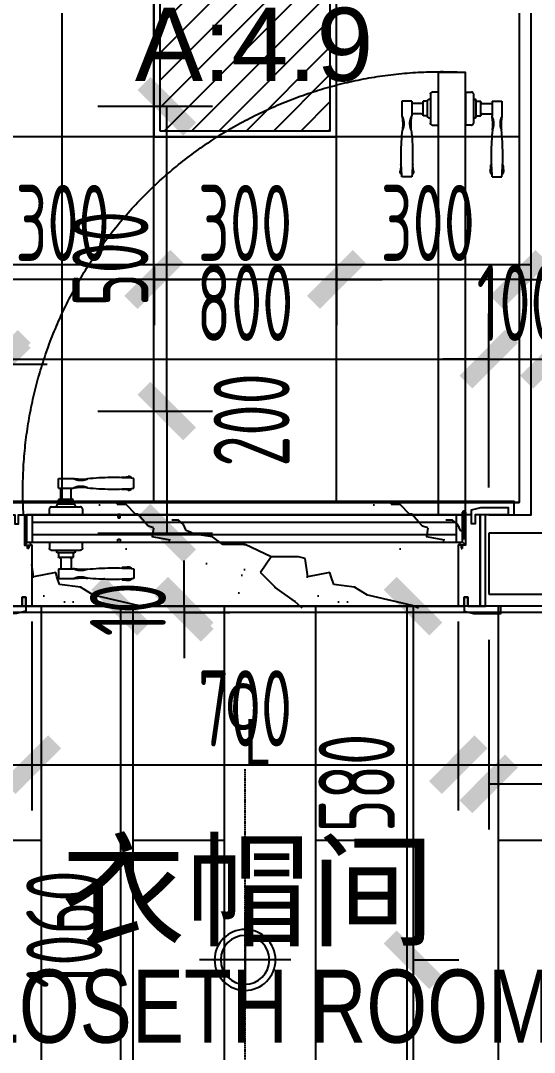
# Model space of a CAD drawing. Header units: millimetres. Extents: x 24675 to 175386, y -87697 to -40478.
# Drawn here: x 123385 to 124228, y -50187 to -48495 of the extents above; entities that cross this region are included whole.
import ezdxf
from ezdxf.enums import TextEntityAlignment as Align

# ---------------------------------------------------------------- set-up
doc = ezdxf.new("R2010")
doc.units = ezdxf.units.MM
doc.header["$LTSCALE"] = 10
doc.header["$MEASUREMENT"] = 0
doc.linetypes.add('ACAD_ISO03W100', pattern=[30, 12, -18])
doc.linetypes.add('DASH', pattern=[0.35, 0.25, -0.1])
for name, color, linetype in [('AR-新墙填充', 250, 'Continuous'), ('DOOR', 60, 'Continuous'), ('EM-ELEC', 2, 'Continuous'), ('FC-地面造型', 136, 'Continuous'), ('FF-DOOR【门】', 60, 'Continuous'), ('FF-DOOR【门套】', 60, 'Continuous'), ('FF-FINISH【完成面】', 20, 'Continuous'), ('FF1-完成面', 20, 'Continuous'), ('FF1-平面中英文字', 50, 'Continuous'), ('mat', 156, 'Continuous'), ('RC-FIN', 30, 'Continuous'), ('RC-LTG', 2, 'Continuous'), ('RC-TEXT', 50, 'Continuous'), ('RC-天花灯具', 2, 'Continuous'), ('RC-天花造型', 30, 'Continuous'), ('W-文字', 50, 'Continuous'), ('WALL', 160, 'Continuous')]:
    doc.layers.add(name, color=color, linetype=linetype)
doc.layers.add('五金', color=252, linetype='Continuous', lineweight=20)
doc.styles.add('Arch', font='hbsmall.shx', dxfattribs={"width": 0.75, "bigfont": 'hztxt.shx'})
doc.styles.add('Arial', font='arial.ttf')
doc.styles.add('CCD-HB', font='hbsmall.shx')
doc.styles.add('CCD_DIM', font='archs.shx', dxfattribs={"width": 0.7})
doc.styles.add('st', font='')
doc.styles.add('黑体', font='simhei.ttf', dxfattribs={"width": 0.8})
doc.styles.get('st').set_extended_font_data('SimSun')
doc.dimstyles.new('1-50', dxfattribs={"dimscale": 50, "dimtxt": 2.5, "dimasz": 1.5, "dimexe": 1.5, "dimexo": 1.5, "dimgap": 0.6, "dimtad": 1, "dimdec": 0, "dimrnd": 5, "dimzin": 0, "dimdsep": 46, "dimtxsty": 'CCD_DIM', "dimblk": 'ARCHTICK', "dimcen": 0.125, "dimclrd": 44, "dimclre": 44, "dimclrt": 50, "dimadec": 0, "dimazin": 0, "dimtfac": 1, "dimtdec": 0, "dimtix": 1, "dimtmove": 2, "dimatfit": 3, "dimldrblk": 'DOT', "dimfxl": 5, "dimfxlon": 1, "dimtvp": 1, "dimtolj": 1, "dimtzin": 0, "dimarcsym": 0})

# ---------------------------------------------------------------- blocks, each defined once
blk = doc.blocks.new('A$C60777E67')
at = {"layer": 'RC-天花灯具', "color": 2}
blk.add_circle((50, 50), 50, dxfattribs=at)
at = {"layer": 'RC-天花灯具', "color": 1}
blk.add_circle((50, 50), 40, dxfattribs=at)
blk = doc.blocks.new('A$C123B414E')
at = {"layer": 'RC-天花灯具', "color": 1}
for p, q in [((0, 2.25), (0, -2.25)), ((2.25, 0), (-2.25, 0))]:
    blk.add_line(p, q, dxfattribs=at)
at = {"layer": 'RC-天花灯具', "color": 2}
blk.add_circle((0, 0), 1.5, dxfattribs=at)
at = {"layer": 'RC-天花灯具', "xscale": 0.0299999992985296, "yscale": 0.0299999992985296, "zscale": 0.0299999992985296}
blk.add_blockref('A$C60777E67', (-1.5, -1.5), dxfattribs=at)
blk = doc.blocks.new('*U77')
at = {"layer": 'RC-天花灯具', "color": 0, "xscale": 33.33333333333333, "yscale": 33.33333333333333, "zscale": 33.33333333333333}
blk.add_blockref('A$C123B414E', (-295.7, 3485), dxfattribs=at)
at = {"layer": 'RC-TEXT', "color": 2, "style": '黑体', "width": 3.004934}
blk.add_attdef('L', text='', height=50, dxfattribs=at).set_placement((-189, 3550), (-80.9, 3550), align=Align.FIT)
blk = doc.blocks.new('锁具横_现代风格')
at = {"layer": 'mat', "color": 252, "linetype": 'ACAD_ISO03W100', "ltscale": 2}
for p, q in [((-4099.2, 1604.7), (-4099.2, 1614.7)), ((-4045.2, 1614.7), (-4099.2, 1614.7)), ((-4045.2, 1614.7), (-4045.2, 1604.7)), ((-4089.6, 1601.7), (-4096.2, 1601.7)), ((-4054.8, 1601.7), (-4089.6, 1601.7)), ((-4087.2, 1599.3), (-4087.2, 1598.7)), ((-4085.7, 1597.2), (-4058.7, 1597.2)), ((-4084.2, 1597.2), (-4084.2, 1590.1)), ((-4060.2, 1597.2), (-4060.2, 1590.1)), ((-4057.2, 1598.7), (-4057.2, 1599.3)), ((-4048.2, 1601.7), (-4054.8, 1601.7)), ((-4083.9, 1589.8), (-4060.5, 1589.8)), ((-4183.9, 1571.2), (-4183.9, 1555)), ((-4183.9, 1571.2), (-4183.9, 1555)), ((-4060.2, 1571.2), (-4084.2, 1571.2)), ((-4060.2, 1571.2), (-4060.2, 1555)), ((-4060.2, 1555), (-4084.2, 1555))]:
    blk.add_line(p, q, dxfattribs=at)
for points in [[(-4180.6, 1571.4, -0.28759), (-4174.6, 1574.1, 0.060586), (-4164.5, 1573, -0.212877), (-4163.5, 1572.1)], [(-4084, 1589.8, -0.34884), (-4080.6, 1587.2), (-4080.6, 1571.2)], [(-4060.9, 1589.8, 0.311671), (-4063.8, 1587.2), (-4063.8, 1571.2)], [(-4180.6, 1554.8, 0.28759), (-4174.6, 1552.1, -0.060586), (-4164.5, 1553.2, 0.212877), (-4163.5, 1554.1)]]:
    blk.add_lwpolyline(points, format="xyb", dxfattribs=at)
for centre, radius, start, end in [((-4096.2, 1604.7), 3, 180, 270), ((-4089.6, 1599.3), 2.4, 0, 90), ((-4085.7, 1598.7), 1.5, 180, 270), ((-4058.7, 1598.7), 1.5, 270, 0), ((-4054.8, 1599.3), 2.4, 90, 180), ((-4048.2, 1604.7), 3, 270, 0), ((-4083.9, 1590.1), 0.3, 180, 270), ((-4060.5, 1590.1), 0.3, 270, 0), ((-4150.3, 1151.7), 420.9, 84.1517, 94.5775), ((-4096.7, 1594.7), 26.6, 246.1775, 298.0384), ((-4098.6, 1650.8), 80.9, 263.7444, 280.1567), ((-4096.7, 1531.5), 26.6, 61.9616, 113.8225), ((-4137.3, 596.4), 976.3, 86.8799, 86.8872), ((-4150.3, 1974.5), 420.9, 265.4225, 275.8483), ((-4098.6, 1475.4), 80.9, 79.8433, 96.2556)]:
    blk.add_arc(centre, radius, start, end, dxfattribs=at)
blk = doc.blocks.new('*U50')
at = {"color": 8, "linetype": 'DASH', "ltscale": 500}
blk.add_arc((64.5, 39.5, 0), 687.3, 356.7087, 93.2913, dxfattribs=at)
at = {"layer": 'DOOR', "linetype": 'Continuous'}
blk.add_lwpolyline([(69.7, 725.6), (69.7, 0), (25, 0), (25, 725.6)], close=True, dxfattribs=at)
at = {"layer": '五金', "color": 3, "xscale": -1, "rotation": 270}
blk.add_blockref('锁具横_现代风格', (-1589.7, 4738.4), dxfattribs=at)
at = {"layer": '五金', "color": 3, "rotation": 90}
blk.add_blockref('锁具横_现代风格', (1684.4, 4738.4), dxfattribs=at)
blk = doc.blocks.new('*U158')
at = {"layer": 'FF-DOOR【门】', "color": 8, "linetype": 'DASH', "ltscale": 0.5}
for p, q in [((-756, 50, 0), (-756, 48.6, 0)), ((-756, 50, 0), (-746, 50, 0)), ((-755.7, 48.3, 0), (-754.8, 48.3, 0)), ((-746.3, 48.3, 0), (-747.2, 48.3, 0)), ((-746, 50, 0), (-746, 48.6, 0)), ((-744, 45), (-744, 0)), ((-48, 45), (-48, 0)), ((-44, 50), (-44, 48.6)), ((-34, 50), (-44, 50)), ((-43.7, 48.3), (-42.8, 48.3)), ((-35.5, 38.9, 0), (-35.5, -0.1, 0)), ((-34.3, 48.3), (-35.2, 48.3)), ((-34, 50), (-34, 48.6)), ((-39.5, -3.1, 0), (-31.5, -3.1, 0)), ((-35.5, -0.1, 0), (-35.5, -7.1, 0))]:
    blk.add_line(p, q, dxfattribs=at)
at = {"layer": 'FF-DOOR【门】', "color": 8, "linetype": 'DASH', "ltscale": 0.5, "elevation": 0}
blk.add_lwpolyline([(-751.9, 50), (-750.1, 50), (-750.1, 55.3), (-751.9, 55.3)], close=True, dxfattribs=at)
at = {"layer": 'FF-DOOR【门】', "color": 8, "linetype": 'DASH', "ltscale": 0.5}
for points in [[(-38.1, 50), (-39.9, 50), (-39.9, 55.3), (-38.1, 55.3)], [(-604, 40), (-600, 40), (-600, 45.5), (-604, 45.5)], [(-604, 5), (-600, 5), (-600, -0.5), (-604, -0.5)]]:
    blk.add_lwpolyline(points, close=True, dxfattribs=at)
for points in [[(-754, 45), (-604, 45)], [(-604, 0), (-754, 0), (-754, 45)], [(-604, 45), (-604, 40), (-600, 40), (-600, 45)], [(-600, 45), (-38, 45), (-38, 0), (-600, 0)], [(-48, 33), (-744, 33)], [(-744, 12), (-48, 12)]]:
    blk.add_lwpolyline(points, dxfattribs=at)
at = {"layer": 'FF-DOOR【门】', "color": 8, "linetype": 'DASH', "ltscale": 0.5, "elevation": 0}
blk.add_lwpolyline([(-37.5, -0.9), (-37.5, 38.9), (-33.5, 38.9), (-33.5, -0.9)], dxfattribs=at)
at = {"layer": 'FF-DOOR【门】', "color": 8, "linetype": 'DASH', "ltscale": 0.5}
for radius in [3, 2.5]:
    blk.add_circle((-35.5, -3.1, 0), radius, dxfattribs=at)
for centre in [(-751, 48.8, 0), (-39, 48.8)]:
    blk.add_arc(centre, 3.84, 188.5071, 351.4929, dxfattribs=at)
for centre, major_axis in [((-755.7, 48.6, 0), (0.212, 0.212)), ((-746.3, 48.6, 0), (-0.212, 0.212))]:
    blk.add_ellipse(centre, major_axis=major_axis, ratio=1, start_param=2.356194, end_param=3.926991, dxfattribs=at)
at = {"layer": 'FF-DOOR【门】', "color": 8, "linetype": 'DASH', "ltscale": 0.5, "extrusion": (0, 0, -1)}
for centre, major_axis in [((-43.7, 48.6), (0.212, 0.212)), ((-34.3, 48.6), (-0.212, 0.212))]:
    blk.add_ellipse(centre, major_axis=major_axis, ratio=1, start_param=2.356194, end_param=3.926991, dxfattribs=at)
at = {"layer": 'FF-DOOR【门套】', "elevation": 0}
for points in [[(-815, 150), (-761, 150), (-761, 135), (-755, 135), (-755, 150), (-755, 158), (-770, 162), (-770, 162), (-815, 162), (-815, 150)], [(-745, 150), (-755, 150), (-755, 135), (-761, 135), (-761, 150), (-781, 150), (-781, 0), (-773, 0), (-773, 15), (-767, 15), (-767, 0), (-757, 0), (-757, 50), (-745, 50), (-745, 150)]]:
    blk.add_lwpolyline(points, dxfattribs=at)
at = {"layer": 'FF-DOOR【门套】'}
for points in [[(25, 150), (-29, 150), (-29, 135), (-35, 135), (-35, 150), (-35, 158), (-20, 162), (-20, 162), (25, 162), (25, 150)], [(-45, 150), (-35, 150), (-35, 135), (-29, 135), (-29, 150), (-9, 150), (-9, 0), (-17, 0), (-17, 15), (-23, 15), (-23, 0), (-33, 0), (-33, 50), (-45, 50), (-45, 150)], [(37, 0), (-17, 0), (-17, 15), (-23, 15), (-23, 0), (-23, -8), (-8, -12), (-8, -12), (37, -12), (37, 0)]]:
    blk.add_lwpolyline(points, dxfattribs=at)
blk.add_lwpolyline([(0, 0), (-9, 0), (-9, 150), (0, 150)], close=True, dxfattribs=at)
at = {"layer": 'FF-DOOR【门】', "color": 8, "linetype": 'DASH', "ltscale": 0.5, "rotation": 180}
blk.add_blockref('锁具横_现代风格', (-4761.3, 1659.7), dxfattribs=at)
at = {"layer": 'FF-DOOR【门】', "color": 8, "linetype": 'DASH', "ltscale": 0.5, "xscale": -1}
blk.add_blockref('锁具横_现代风格', (-4761.3, -1614.7), dxfattribs=at)
blk = doc.blocks.new('_ArchTick')
at = {"color": 0, "linetype": 'ByBlock', "const_width": 0.4}
blk.add_lwpolyline([(-0.5, -0.5), (0.5, 0.5)], dxfattribs=at)
blk = doc.blocks.new('*D172')
at = {"layer": 'Defpoints', "color": 0, "ltscale": 500, "transparency": 16777216}
for p in [(123203.2, -49058.6), (123203.2, -49304.4), (123353.2, -49304.4)]:
    blk.add_point(p, dxfattribs=at)
at = {"layer": 'EM-ELEC', "color": 44, "lineweight": -2, "ltscale": 500, "transparency": 16777216}
for p, q in [((123203.2, -49229.4), (123203.2, -48983.6)), ((123353.2, -49229.4), (123353.2, -48983.6)), ((123203.2, -49058.6), (123128.2, -49058.6)), ((123353.2, -49058.6), (123203.2, -49058.6)), ((123353.2, -49058.6), (123428.2, -49058.6))]:
    blk.add_line(p, q, dxfattribs=at)
at = {"layer": 'EM-ELEC', "color": 44, "lineweight": -2, "ltscale": 500, "transparency": 16777216, "xscale": 75, "yscale": 75, "zscale": 75}
blk.add_blockref('_ArchTick', (123203.2, -49058.6), dxfattribs=at)
at = {"layer": 'EM-ELEC', "color": 44, "lineweight": -2, "ltscale": 500, "transparency": 16777216, "xscale": 75, "yscale": 75, "zscale": 75, "rotation": 180}
blk.add_blockref('_ArchTick', (123353.2, -49058.6), dxfattribs=at)
at = {"layer": 'EM-ELEC', "color": 50, "ltscale": 500, "transparency": 16777216, "insert": (123278.2, -48966.1), "char_height": 125, "attachment_point": 5, "style": 'CCD_DIM'}
blk.add_mtext('\\A1;150', dxfattribs=at)
blk = doc.blocks.new('_Dot')
at = {"color": 0, "linetype": 'ByBlock', "lineweight": -2}
blk.add_line((-0.5, 0), (-1, 0), dxfattribs=at)
at = {"color": 0, "linetype": 'ByBlock', "const_width": 0.5}
blk.add_lwpolyline([(-0.25, 0, 1), (0.25, 0, 1)], format="xyb", close=True, dxfattribs=at)
blk = doc.blocks.new('*D173')
at = {"layer": 'Defpoints', "color": 0, "ltscale": 500, "transparency": 16777216}
for p in [(123436.4, -49135.6), (123436.4, -49335.6), (123624.7, -49335.6)]:
    blk.add_point(p, dxfattribs=at)
at = {"layer": 'EM-ELEC', "color": 44, "lineweight": -2, "ltscale": 500, "transparency": 16777216}
for p, q in [((123511.4, -49135.6), (123699.7, -49135.6)), ((123624.7, -49135.6), (123624.7, -49335.6)), ((123511.4, -49335.6), (123699.7, -49335.6))]:
    blk.add_line(p, q, dxfattribs=at)
at = {"layer": 'EM-ELEC', "color": 44, "lineweight": -2, "ltscale": 500, "transparency": 16777216, "xscale": 75, "yscale": 75, "zscale": 75}
for p, rotation in [((123624.7, -49135.6), 90), ((123624.7, -49335.6), 270)]:
    blk.add_blockref('_ArchTick', p, dxfattribs=dict(at, rotation=rotation))
at = {"layer": 'EM-ELEC', "color": 50, "ltscale": 500, "transparency": 16777216, "insert": (123764, -49150), "char_height": 125, "attachment_point": 5, "rotation": 90, "style": 'CCD_DIM'}
blk.add_mtext('\\A1;200', dxfattribs=at)
blk = doc.blocks.new('*D174')
at = {"layer": 'Defpoints', "color": 0, "ltscale": 500, "transparency": 16777216}
for p in [(123436.4, -48635.6), (123624.7, -48635.6), (123436.4, -49135.6)]:
    blk.add_point(p, dxfattribs=at)
at = {"layer": 'EM-ELEC', "color": 44, "lineweight": -2, "ltscale": 500, "transparency": 16777216}
for p, q in [((123511.4, -48635.6), (123699.7, -48635.6)), ((123624.7, -49135.6), (123624.7, -48635.6)), ((123511.4, -49135.6), (123699.7, -49135.6))]:
    blk.add_line(p, q, dxfattribs=at)
at = {"layer": 'EM-ELEC', "color": 44, "lineweight": -2, "ltscale": 500, "transparency": 16777216, "xscale": 75, "yscale": 75, "zscale": 75}
for p, rotation in [((123624.7, -48635.6), 90), ((123624.7, -49135.6), 270)]:
    blk.add_blockref('_ArchTick', p, dxfattribs=dict(at, rotation=rotation))
at = {"layer": 'EM-ELEC', "color": 50, "ltscale": 500, "transparency": 16777216, "insert": (123532.2, -48885.6), "char_height": 125, "attachment_point": 5, "rotation": 90, "style": 'CCD_DIM'}
blk.add_mtext('\\A1;500', dxfattribs=at)
blk = doc.blocks.new('*D234')
at = {"layer": 'Defpoints', "color": 0, "linetype": 'ByBlock', "transparency": 16777216}
for p in [(123966.5, -49455.6), (123966.5, -50035.6), (124029, -50035.6)]:
    blk.add_point(p, dxfattribs=at)
at = {"layer": 'RC-LTG', "color": 44, "linetype": 'ByBlock', "lineweight": -2, "transparency": 16777216}
for p, q in [((124029, -49455.6), (124104, -49455.6)), ((124029, -49455.6), (124029, -50035.6)), ((124029, -50035.6), (124104, -50035.6))]:
    blk.add_line(p, q, dxfattribs=at)
at = {"layer": 'RC-LTG', "color": 44, "linetype": 'ByBlock', "lineweight": -2, "transparency": 16777216, "xscale": 75, "yscale": 75, "zscale": 75}
for p, rotation in [((124029, -49455.6), 90), ((124029, -50035.6), 270)]:
    blk.add_blockref('_ArchTick', p, dxfattribs=dict(at, rotation=rotation))
at = {"layer": 'RC-LTG', "color": 50, "linetype": 'ByBlock', "transparency": 16777216, "insert": (123936.5, -49745.6), "char_height": 125, "attachment_point": 5, "rotation": 90, "style": 'CCD_DIM'}
blk.add_mtext('\\A1;580', dxfattribs=at)
blk = doc.blocks.new('*D235')
at = {"layer": 'Defpoints', "color": 0, "linetype": 'ByBlock', "transparency": 16777216}
for p in [(123966.5, -50035.6), (123966.5, -50985.6), (124029, -50985.6)]:
    blk.add_point(p, dxfattribs=at)
at = {"layer": 'RC-LTG', "color": 44, "linetype": 'ByBlock', "lineweight": -2, "transparency": 16777216}
for p, q in [((124029, -50035.6), (124104, -50035.6)), ((124029, -50035.6), (124029, -50985.6)), ((124029, -50985.6), (124104, -50985.6))]:
    blk.add_line(p, q, dxfattribs=at)
at = {"layer": 'RC-LTG', "color": 44, "linetype": 'ByBlock', "lineweight": -2, "transparency": 16777216, "xscale": 75, "yscale": 75, "zscale": 75}
for p, rotation in [((124029, -50035.6), 90), ((124029, -50985.6), 270)]:
    blk.add_blockref('_ArchTick', p, dxfattribs=dict(at, rotation=rotation))
at = {"layer": 'RC-LTG', "color": 50, "linetype": 'ByBlock', "transparency": 16777216, "insert": (123936.5, -50510.6), "char_height": 125, "attachment_point": 5, "rotation": 90, "style": 'CCD_DIM'}
blk.add_mtext('\\A1;950', dxfattribs=at)
blk = doc.blocks.new('20151023.1954451')
at = {"color": 50, "ltscale": 20, "style": 'Arch', "width": 0.75}
for s, p in [('C', (-3.2, 1.6)), ('L', (38.2, -75.7))]:
    blk.add_text(s, height=100, dxfattribs=at).set_placement(p)
blk = doc.blocks.new('*D283')
at = {"layer": 'AR-新墙填充', "color": 44, "lineweight": -2, "transparency": 16777216}
for p, q in [((122653.2, -49260.6), (122653.2, -48975.5)), ((123353.2, -49260.6), (123353.2, -48975.5)), ((122653.2, -49050.5), (123353.2, -49050.5))]:
    blk.add_line(p, q, dxfattribs=at)
at = {"layer": 'Defpoints', "color": 0, "linetype": 'ByBlock', "transparency": 16777216}
for p in [(123353.2, -49050.5), (122653.2, -49335.6), (123353.2, -49335.6)]:
    blk.add_point(p, dxfattribs=at)
at = {"layer": 'AR-新墙填充', "color": 44, "linetype": 'ByBlock', "lineweight": -2, "transparency": 16777216, "xscale": 75, "yscale": 75, "zscale": 75, "rotation": 180}
blk.add_blockref('_ArchTick', (122653.2, -49050.5), dxfattribs=at)
at = {"layer": 'AR-新墙填充', "color": 44, "linetype": 'ByBlock', "lineweight": -2, "transparency": 16777216, "xscale": 75, "yscale": 75, "zscale": 75}
blk.add_blockref('_ArchTick', (123353.2, -49050.5), dxfattribs=at)
at = {"layer": 'AR-新墙填充', "color": 50, "linetype": 'ByBlock', "transparency": 16777216, "insert": (123003.2, -48958), "char_height": 125, "attachment_point": 5, "style": 'CCD_DIM'}
blk.add_mtext('\\A1;700', dxfattribs=at)
blk = doc.blocks.new('*D284')
at = {"layer": 'AR-新墙填充', "color": 44, "lineweight": -2, "transparency": 16777216}
for p, q in [((123353.2, -49260.6), (123353.2, -48975.5)), ((124153.2, -49260.6), (124153.2, -48975.5)), ((123353.2, -49050.5), (124153.2, -49050.5))]:
    blk.add_line(p, q, dxfattribs=at)
at = {"layer": 'Defpoints', "color": 0, "linetype": 'ByBlock', "transparency": 16777216}
for p in [(124153.2, -49050.5), (123353.2, -49335.6), (124153.2, -49335.6)]:
    blk.add_point(p, dxfattribs=at)
at = {"layer": 'AR-新墙填充', "color": 44, "linetype": 'ByBlock', "lineweight": -2, "transparency": 16777216, "xscale": 75, "yscale": 75, "zscale": 75, "rotation": 180}
blk.add_blockref('_ArchTick', (123353.2, -49050.5), dxfattribs=at)
at = {"layer": 'AR-新墙填充', "color": 44, "linetype": 'ByBlock', "lineweight": -2, "transparency": 16777216, "xscale": 75, "yscale": 75, "zscale": 75}
blk.add_blockref('_ArchTick', (124153.2, -49050.5), dxfattribs=at)
at = {"layer": 'AR-新墙填充', "color": 50, "linetype": 'ByBlock', "transparency": 16777216, "insert": (123753.2, -48958), "char_height": 125, "attachment_point": 5, "style": 'CCD_DIM'}
blk.add_mtext('\\A1;800', dxfattribs=at)
blk = doc.blocks.new('*D285')
at = {"layer": 'AR-新墙填充', "color": 44, "lineweight": -2, "transparency": 16777216}
for p, q in [((124153.2, -49260.6), (124153.2, -48975.5)), ((124253.2, -49260.6), (124253.2, -48975.5)), ((124153.2, -49050.5), (124078.2, -49050.5)), ((124153.2, -49050.5), (124253.2, -49050.5)), ((124253.2, -49050.5), (124328.2, -49050.5))]:
    blk.add_line(p, q, dxfattribs=at)
at = {"layer": 'Defpoints', "color": 0, "linetype": 'ByBlock', "transparency": 16777216}
for p in [(124253.2, -49050.5), (124153.2, -49335.6), (124253.2, -49335.6)]:
    blk.add_point(p, dxfattribs=at)
at = {"layer": 'AR-新墙填充', "color": 44, "linetype": 'ByBlock', "lineweight": -2, "transparency": 16777216, "xscale": 75, "yscale": 75, "zscale": 75}
blk.add_blockref('_ArchTick', (124153.2, -49050.5), dxfattribs=at)
at = {"layer": 'AR-新墙填充', "color": 44, "linetype": 'ByBlock', "lineweight": -2, "transparency": 16777216, "xscale": 75, "yscale": 75, "zscale": 75, "rotation": 180}
blk.add_blockref('_ArchTick', (124253.2, -49050.5), dxfattribs=at)
at = {"layer": 'AR-新墙填充', "color": 50, "linetype": 'ByBlock', "transparency": 16777216, "insert": (124203.2, -48958), "char_height": 125, "attachment_point": 5, "style": 'CCD_DIM'}
blk.add_mtext('\\A1;100', dxfattribs=at)
blk = doc.blocks.new('*D319')
at = {"layer": 'AR-新墙填充', "color": 44, "linetype": 'ByBlock', "lineweight": -2, "transparency": 16777216}
for p, q in [((124153.2, -49510.6), (124153.2, -49822)), ((124853.2, -49510.6), (124853.2, -49822)), ((124153.2, -49747), (124853.2, -49747))]:
    blk.add_line(p, q, dxfattribs=at)
at = {"layer": 'Defpoints', "color": 0, "linetype": 'ByBlock', "transparency": 16777216}
for p in [(124153.2, -49435.6), (124853.2, -49435.6), (124853.2, -49747)]:
    blk.add_point(p, dxfattribs=at)
at = {"layer": 'AR-新墙填充', "color": 44, "linetype": 'ByBlock', "lineweight": -2, "transparency": 16777216, "xscale": 75, "yscale": 75, "zscale": 75, "rotation": 180}
blk.add_blockref('_ArchTick', (124153.2, -49747), dxfattribs=at)
at = {"layer": 'AR-新墙填充', "color": 44, "linetype": 'ByBlock', "lineweight": -2, "transparency": 16777216, "xscale": 75, "yscale": 75, "zscale": 75}
blk.add_blockref('_ArchTick', (124853.2, -49747), dxfattribs=at)
at = {"layer": 'AR-新墙填充', "color": 50, "linetype": 'ByBlock', "transparency": 16777216, "insert": (124503.2, -49654.5), "char_height": 125, "attachment_point": 5, "style": 'CCD_DIM'}
blk.add_mtext('\\A1;700', dxfattribs=at)
blk = doc.blocks.new('*D356')
at = {"layer": 'Defpoints', "color": 0, "linetype": 'ByBlock', "transparency": 16777216}
for p in [(123403.2, -49405.6, 0), (122673.2, -49455.6, 0), (123403.2, -49715.5)]:
    blk.add_point(p, dxfattribs=at)
at = {"layer": 'FF1-完成面', "color": 44, "linetype": 'ByBlock', "lineweight": -2, "transparency": 16777216}
for p, q in [((123403.2, -49480.6), (123403.2, -49790.5)), ((122673.2, -49530.6), (122673.2, -49790.5)), ((122673.2, -49715.5), (123403.2, -49715.5))]:
    blk.add_line(p, q, dxfattribs=at)
at = {"layer": 'FF1-完成面', "color": 44, "linetype": 'ByBlock', "lineweight": -2, "transparency": 16777216, "xscale": 75, "yscale": 75, "zscale": 75, "rotation": 180}
blk.add_blockref('_ArchTick', (122673.2, -49715.5), dxfattribs=at)
at = {"layer": 'FF1-完成面', "color": 44, "linetype": 'ByBlock', "lineweight": -2, "transparency": 16777216, "xscale": 75, "yscale": 75, "zscale": 75}
blk.add_blockref('_ArchTick', (123403.2, -49715.5), dxfattribs=at)
at = {"layer": 'FF1-完成面', "color": 50, "linetype": 'ByBlock', "transparency": 16777216, "insert": (123038.2, -49623), "char_height": 125, "attachment_point": 5, "style": 'CCD_DIM'}
blk.add_mtext('\\A1;730', dxfattribs=at)
blk = doc.blocks.new('*D357')
at = {"layer": 'Defpoints', "color": 0, "linetype": 'ByBlock', "transparency": 16777216}
for p in [(123403.2, -49405.6, 0), (124103.2, -49405.6), (124103.2, -49715.5)]:
    blk.add_point(p, dxfattribs=at)
at = {"layer": 'FF1-完成面', "color": 44, "linetype": 'ByBlock', "lineweight": -2, "transparency": 16777216}
for p, q in [((123403.2, -49480.6), (123403.2, -49790.5)), ((124103.2, -49480.6), (124103.2, -49790.5)), ((123403.2, -49715.5), (124103.2, -49715.5))]:
    blk.add_line(p, q, dxfattribs=at)
at = {"layer": 'FF1-完成面', "color": 44, "linetype": 'ByBlock', "lineweight": -2, "transparency": 16777216, "xscale": 75, "yscale": 75, "zscale": 75, "rotation": 180}
blk.add_blockref('_ArchTick', (123403.2, -49715.5), dxfattribs=at)
at = {"layer": 'FF1-完成面', "color": 44, "linetype": 'ByBlock', "lineweight": -2, "transparency": 16777216, "xscale": 75, "yscale": 75, "zscale": 75}
blk.add_blockref('_ArchTick', (124103.2, -49715.5), dxfattribs=at)
at = {"layer": 'FF1-完成面', "color": 50, "linetype": 'ByBlock', "transparency": 16777216, "insert": (123753.2, -49623), "char_height": 125, "attachment_point": 5, "style": 'CCD_DIM'}
blk.add_mtext('\\A1;700', dxfattribs=at)
blk = doc.blocks.new('*D358')
at = {"layer": 'Defpoints', "color": 0, "linetype": 'ByBlock', "transparency": 16777216}
for p in [(124103.2, -49405.6), (124833.2, -49455.6), (124833.2, -49715.5)]:
    blk.add_point(p, dxfattribs=at)
at = {"layer": 'FF1-完成面', "color": 44, "linetype": 'ByBlock', "lineweight": -2, "transparency": 16777216}
for p, q in [((124103.2, -49480.6), (124103.2, -49790.5)), ((124833.2, -49530.6), (124833.2, -49790.5)), ((124103.2, -49715.5), (124833.2, -49715.5))]:
    blk.add_line(p, q, dxfattribs=at)
at = {"layer": 'FF1-完成面', "color": 44, "linetype": 'ByBlock', "lineweight": -2, "transparency": 16777216, "xscale": 75, "yscale": 75, "zscale": 75, "rotation": 180}
blk.add_blockref('_ArchTick', (124103.2, -49715.5), dxfattribs=at)
at = {"layer": 'FF1-完成面', "color": 44, "linetype": 'ByBlock', "lineweight": -2, "transparency": 16777216, "xscale": 75, "yscale": 75, "zscale": 75}
blk.add_blockref('_ArchTick', (124833.2, -49715.5), dxfattribs=at)
at = {"layer": 'FF1-完成面', "color": 50, "linetype": 'ByBlock', "transparency": 16777216, "insert": (124468.2, -49623), "char_height": 125, "attachment_point": 5, "style": 'CCD_DIM'}
blk.add_mtext('\\A1;730', dxfattribs=at)
blk = doc.blocks.new('*D359')
at = {"layer": 'Defpoints', "color": 0, "linetype": 'ByBlock', "transparency": 16777216}
for p in [(122736, -49455.6, 0), (122736, -50515.6, 0), (123549, -50515.6)]:
    blk.add_point(p, dxfattribs=at)
at = {"layer": 'FF1-完成面', "color": 44, "linetype": 'ByBlock', "lineweight": -2, "transparency": 16777216}
for p, q in [((123299, -49455.6), (123624, -49455.6)), ((123549, -49455.6), (123549, -50515.6)), ((123299, -50515.6), (123624, -50515.6))]:
    blk.add_line(p, q, dxfattribs=at)
at = {"layer": 'FF1-完成面', "color": 44, "linetype": 'ByBlock', "lineweight": -2, "transparency": 16777216, "xscale": 75, "yscale": 75, "zscale": 75}
for p, rotation in [((123549, -49455.6), 90), ((123549, -50515.6), 270)]:
    blk.add_blockref('_ArchTick', p, dxfattribs=dict(at, rotation=rotation))
at = {"layer": 'FF1-完成面', "color": 50, "linetype": 'ByBlock', "transparency": 16777216, "insert": (123456.5, -49985.6), "char_height": 125, "attachment_point": 5, "rotation": 90, "style": 'CCD_DIM'}
blk.add_mtext('\\A1;1060', dxfattribs=at)
blk = doc.blocks.new('*D399')
at = {"layer": 'Defpoints', "color": 0, "linetype": 'ByBlock', "transparency": 16777216}
for p in [(123303.2, -48823.5), (123604, -48823.5), (123303.2, -48919.5)]:
    blk.add_point(p, dxfattribs=at)
at = {"layer": 'RC-天花造型', "color": 44, "linetype": 'ByBlock', "lineweight": -2, "transparency": 16777216}
for p, q in [((123303.2, -48898.5), (123303.2, -48994.5)), ((123604, -48898.5), (123604, -48994.5)), ((123303.2, -48919.5), (123228.2, -48919.5)), ((123604, -48919.5), (123303.2, -48919.5)), ((123604, -48919.5), (123679, -48919.5))]:
    blk.add_line(p, q, dxfattribs=at)
at = {"layer": 'RC-天花造型', "color": 44, "linetype": 'ByBlock', "lineweight": -2, "transparency": 16777216, "xscale": 75, "yscale": 75, "zscale": 75}
blk.add_blockref('_ArchTick', (123303.2, -48919.5), dxfattribs=at)
at = {"layer": 'RC-天花造型', "color": 44, "linetype": 'ByBlock', "lineweight": -2, "transparency": 16777216, "xscale": 75, "yscale": 75, "zscale": 75, "rotation": 180}
blk.add_blockref('_ArchTick', (123604, -48919.5), dxfattribs=at)
at = {"layer": 'RC-天花造型', "color": 50, "linetype": 'ByBlock', "transparency": 16777216, "insert": (123453.6, -48827), "char_height": 125, "attachment_point": 5, "style": 'CCD_DIM'}
blk.add_mtext('\\A1;300', dxfattribs=at)
blk = doc.blocks.new('A$C76F46161')
at = {"ltscale": 100}
h = blk.add_hatch(dxfattribs=at)
h.set_pattern_fill('ANSI31', color=250, scale=10)
h.set_pattern_definition([(45, (290, 10), (-22.4506, 22.4506), [])])
h.paths.add_polyline_path([(10, -290), (290, -290), (290, 290), (10, 290)])
for points in [[(0, -300), (300, -300), (300, 300), (0, 300)], [(10, -290), (290, -290), (290, 290), (10, 290)]]:
    blk.add_lwpolyline(points, close=True)
blk = doc.blocks.new('*D526')
at = {"layer": 'Defpoints', "color": 0, "linetype": 'ByBlock', "transparency": 16777216}
for p in [(123903.2, -48823.5), (124203.2, -48823.5), (123903.2, -48919.5)]:
    blk.add_point(p, dxfattribs=at)
at = {"layer": 'RC-天花造型', "color": 44, "linetype": 'ByBlock', "lineweight": -2, "transparency": 16777216}
for p, q in [((123903.2, -48898.5), (123903.2, -48994.5)), ((124203.2, -48898.5), (124203.2, -48994.5)), ((123903.2, -48919.5), (123828.2, -48919.5)), ((124203.2, -48919.5), (123903.2, -48919.5)), ((124203.2, -48919.5), (124278.2, -48919.5))]:
    blk.add_line(p, q, dxfattribs=at)
at = {"layer": 'RC-天花造型', "color": 44, "linetype": 'ByBlock', "lineweight": -2, "transparency": 16777216, "xscale": 75, "yscale": 75, "zscale": 75}
blk.add_blockref('_ArchTick', (123903.2, -48919.5), dxfattribs=at)
at = {"layer": 'RC-天花造型', "color": 44, "linetype": 'ByBlock', "lineweight": -2, "transparency": 16777216, "xscale": 75, "yscale": 75, "zscale": 75, "rotation": 180}
blk.add_blockref('_ArchTick', (124203.2, -48919.5), dxfattribs=at)
at = {"layer": 'RC-天花造型', "color": 50, "linetype": 'ByBlock', "transparency": 16777216, "insert": (124053.2, -48827), "char_height": 125, "attachment_point": 5, "style": 'CCD_DIM'}
blk.add_mtext('\\A1;300', dxfattribs=at)
blk = doc.blocks.new('*D528')
at = {"layer": 'Defpoints', "color": 0, "linetype": 'ByBlock', "transparency": 16777216}
for p in [(123603.2, -48823.5), (123903.2, -48823.5), (123603.2, -48919.5)]:
    blk.add_point(p, dxfattribs=at)
at = {"layer": 'RC-天花造型', "color": 44, "linetype": 'ByBlock', "lineweight": -2, "transparency": 16777216}
for p, q in [((123603.2, -48898.5), (123603.2, -48994.5)), ((123903.2, -48898.5), (123903.2, -48994.5)), ((123603.2, -48919.5), (123528.2, -48919.5)), ((123903.2, -48919.5), (123603.2, -48919.5)), ((123903.2, -48919.5), (123978.2, -48919.5))]:
    blk.add_line(p, q, dxfattribs=at)
at = {"layer": 'RC-天花造型', "color": 44, "linetype": 'ByBlock', "lineweight": -2, "transparency": 16777216, "xscale": 75, "yscale": 75, "zscale": 75}
blk.add_blockref('_ArchTick', (123603.2, -48919.5), dxfattribs=at)
at = {"layer": 'RC-天花造型', "color": 44, "linetype": 'ByBlock', "lineweight": -2, "transparency": 16777216, "xscale": 75, "yscale": 75, "zscale": 75, "rotation": 180}
blk.add_blockref('_ArchTick', (123903.2, -48919.5), dxfattribs=at)
at = {"layer": 'RC-天花造型', "color": 50, "linetype": 'ByBlock', "transparency": 16777216, "insert": (123753.2, -48827), "char_height": 125, "attachment_point": 5, "style": 'CCD_DIM'}
blk.add_mtext('\\A1;300', dxfattribs=at)
blk = doc.blocks.new('*D743')
at = {"layer": 'Defpoints', "color": 0, "linetype": 'ByBlock', "transparency": 16777216}
for p in [(123600.9, -49455.6, 0), (123600.9, -49465.6, 0), (123653.5, -49465.6)]:
    blk.add_point(p, dxfattribs=at)
at = {"layer": 'RC-天花造型', "color": 44, "lineweight": -2, "transparency": 16777216}
for p, q in [((123653.5, -49455.6), (123653.5, -49380.6)), ((123653.5, -49455.6), (123728.5, -49455.6)), ((123653.5, -49455.6), (123653.5, -49465.6)), ((123653.5, -49465.6), (123728.5, -49465.6)), ((123653.5, -49465.6), (123653.5, -49540.6))]:
    blk.add_line(p, q, dxfattribs=at)
at = {"layer": 'RC-天花造型', "color": 44, "linetype": 'ByBlock', "lineweight": -2, "transparency": 16777216, "xscale": 75, "yscale": 75, "zscale": 75}
for p, rotation in [((123653.5, -49455.6), 270), ((123653.5, -49465.6), 90)]:
    blk.add_blockref('_ArchTick', p, dxfattribs=dict(at, rotation=rotation))
at = {"layer": 'RC-天花造型', "color": 50, "linetype": 'ByBlock', "transparency": 16777216, "insert": (123561, -49460.6), "char_height": 125, "attachment_point": 5, "rotation": 90, "style": 'CCD_DIM'}
blk.add_mtext('\\A1;10', dxfattribs=at)

msp = doc.modelspace()

# ---------------------------------------------------------------- hatches: boundary and pattern name
at = {"layer": 'FC-地面造型', "linetype": 'ByBlock'}
h = msp.add_hatch(dxfattribs=at)
h.set_pattern_fill('大理石', color=250, scale=100, angle=90, double=1)
h.set_pattern_definition([(131.98721, (-156.05, -51124.93), (-450.00001, 599.99999), [9.6097, -2008.4338]), (158.19859, (-141.05, -51267.786), (-900, 300), [34.6189, -2388.7052]), (150.945396, (-123.908, -51274.93), (-450.000013, 299.99998), [14.708, -3073.9809]), (180, (-136.76, -51267.8), (4e-14, 300), [4.2857, -445.7143]), (161.56505, (-147.48, -51127.79), (-450, 6e-07), [9.0351, -939.6482]), (261.469234, (-147.48, -51127.786), (-3e-06, -299.999999), [14.4455, -3019.1166]), (169.215702, (-119.62, -51147.786), (-1800.000001, 300.000001), [30.5394, -3176.0943]), (152.132996, (-256.765, -51373.5), (-2250.0000088, 1199.9999854), [70.2946, -14691.5649]), (90, (-322.74, -51369.2), (-450, 3e-14), [0, -300]), (154.983106, (-404.622, -51174.93), (-1349.999999, 600.0000015), [47.2941, -4918.5894]), (171.43911, (-226.765, -51059.214), (-4049.99997446, 599.999999), [67.177, -14040.0018]), (172.874984, (-267.479, -51224.929), (-2250.0000023, 299.999982), [34.5525, -7221.4794]), (166.75948, (-173.193, -51254.929), (-1349.999999, 300.000003), [74.8468, -7784.0652]), (90, (-173.4, -51301.7), (-450, 3e-14), [0, -300]), (90, (-168.6, -51296.88), (-450, 3e-14), [0, -300]), (90, (-192.7, -51263.13), (-450, 3e-14), [0, -300]), (90, (-245.67, -51272.77), (-450, 3e-14), [0, -300]), (149.036243, (-246.05, -51237.786), (-450.000013, 299.999976), [24.9898, -5222.8668]), (90, (-266.65, -51224.96), (-450, 3e-14), [0, -300]), (90, (-250.5, -51263.13), (-450, 3e-14), [0, -300]), (90, (-279.4, -51248.67), (-450, 3e-14), [0, -300]), (90, (-236.04, -51263.13), (-450, 3e-14), [0, -300]), (140.19443, (-205.336, -51089.214), (-450, 300), [11.1575, -2331.9174]), (180, (-192.48, -51089.2), (4e-14, 300), [12.8571, -437.1428]), (133.66778, (-177.48, -51104.93), (-899.999998, 900.000001), [21.7242, -4540.3476]), (180, (-173.2, -51104.93), (4e-14, 300), [4.2857, -445.7143]), (129.80557, (-162.48, -51117.786), (-450.000018, 599.999986), [16.7362, -3497.8761]), (90, (-192.7, -51161.9), (-450, 3e-14), [0, -300]), (90, (-206.27, -51088.56), (-450, 3e-14), [0, -300]), (90, (-206.27, -51088.56), (-450, 3e-14), [0, -300]), (119.357754, (-213.908, -51082.07), (-450.000003, 899.999998), [26.2251, -2727.4089]), (90, (-236.04, -51089.6), (-450, 3e-14), [0, -300]), (236.309932, (-404.62, -51174.93), (-449.999992, -600.000004), [30.9047, -3214.0914]), (98.130102, (-344.622, -51207.786), (-449.9999973, 2999.999979), [30.3046, -6333.6564]), (137.862405, (-336.05, -51274.929), (-1349.9999987, 1200.0000005), [40.4566, -8455.4247]), (104.620874, (-318.908, -51340.643), (-450.0000188, 1799.999995), [67.9135, -7063.005]), (90, (-346.83, -51316.16), (-450, 3e-14), [0, -300]), (108.43495, (-301.765, -51220.643), (-449.999999, 1200), [13.5526, -2832.4972]), (106.699244, (-306.05, -51207.79), (-2.5e-05, 299.999994), [7.4574, -1558.5886]), (191.093723, (-308.193, -51200.643), (-3149.9999705, -600.0000052), [37.1222, -7758.5496]), (90, (-327.56, -51239.03), (-450, 3e-14), [0, -300]), (90, (-345.47, -51207.94), (-450, 3e-14), [0, -300]), (90, (-293.84, -51248.67), (-450, 3e-14), [0, -300]), (90, (-390.2, -51287.23), (-450, 3e-14), [0, -300]), (90, (-370.9, -51301.7), (-450, 3e-14), [0, -300]), (134.144903, (-398.193, -51224.929), (-900, 900.0000015), [33.8439, -7073.3706]), (144.582945, (-366.05, -51247.786), (-449.9999982, 300.0000008), [39.4413, -8243.2212]), (90, (-398.5, -51224.53), (-450, 3e-14), [0, -300]), (90, (-375.73, -51267.95), (-450, 3e-14), [0, -300]), (90, (-398.5, -51224.53), (-450, 3e-14), [0, -300]), (90, (-365.35, -51247.74), (-450, 3e-14), [0, -300]), (165.068583, (-348.91, -51177.786), (-1350, 300), [11.0887, -2317.5375]), (180, (-359.62, -51174.93), (4e-14, 300), [45, -405]), (140.19443, (-548.193, -51122.07), (-450, 300), [11.1575, -2331.9174]), (90, (-452.8, -51205.3), (-450, 3e-14), [0, -300]), (90, (-448, -51195.65), (-450, 3e-14), [0, -300]), (90, (-457.6, -51234.2), (-450, 3e-14), [0, -300]), (90, (-510.6, -51186), (-450, 3e-14), [0, -300]), (143.130102, (-483.908, -51154.93), (-450, 300.0000004), [21.4286, -4478.5713]), (180, (-447.48, -51154.93), (4e-14, 300), [36.4286, -413.5714]), (90, (-448.2, -51154.9), (-450, 3e-14), [0, -300]), (113.19859, (-543.91, -51132.07), (-450, 900), [10.8797, -2273.8522]), (156.03751, (-537.48, -51134.93), (-900, 300), [7.0349, -1470.2938]), (156.03751, (-531.05, -51137.79), (-900, 300), [7.0349, -1470.2938]), (171.869898, (-501.05, -51142.072), (-2250.0000002, 300.0000013), [30.3046, -6333.6564]), (180, (-556.76, -51114.93), (4e-14, 300), [10.7143, -439.2857]), (90, (-571.76, -51147.9), (-450, 3e-14), [0, -300])])
h.paths.add_polyline_path([(124103.2, -49458.6), (124103.2, -49358.6), (124115.2, -49358.6), (124115.2, -49283.6), (123391.2, -49283.6), (123391.2, -49358.6), (123403.2, -49358.6), (123403.2, -49458.6)])
edge = h.paths.add_edge_path(flags=16)
edge.add_arc((124021, -49317.5), 80.9, 263.7444, 280.1522, ccw=False)
edge.add_arc((124022.9, -49373.7), 26.6, 246.1775, 297.7191)
edge = h.paths.add_edge_path(flags=16)
edge.add_arc((124022.9, -49436.8), 26.6, 61.9616, 113.8225, ccw=False)
edge.add_line((124035.4, -49413.4), (124035.6, -49413.4))
edge.add_arc((124021, -49493), 80.9, 79.5735, 95.5724)
edge.add_arc((123969.3, -48993.9), 420.9, 268.1895, 275.9797, ccw=False)
edge.add_arc((123954.6, -49413.6), 1.7, 251.0835, 326.5798, ccw=False)
edge.add_arc((123954.4, -49457.3), 42.1, 90.53, 101.6465)
edge.add_arc((123944.1, -49410.1), 6.22, 180, 286.5915, ccw=False)
edge.add_line((123937.9, -49410.1), (123935.7, -49413.4))
edge.add_arc((123969.3, -48993.9), 420.9, 265.423, 275.8483)
edge = h.paths.add_edge_path(flags=16)
edge.add_arc((123969.3, -49816.6), 420.9, 91.8105, 94.5775)
edge.add_line((123935.7, -49397.1), (123937.9, -49400.4))
edge.add_arc((123944.1, -49400.4), 6.22, 73.4085, 180, ccw=False)
edge.add_arc((123954.4, -49353.2), 42.1, 258.3535, 269.47)
edge.add_arc((123954.6, -49396.9), 1.7, 33.4202, 108.9165, ccw=False)
edge = h.paths.add_edge_path(flags=16)
edge.add_arc((124070.7, -49371.5), 8.72, 163.25, 394.304)
edge.add_line((124077.9, -49366.6), (124064.8, -49366.6))
edge.add_line((124064.8, -49366.6), (124064.1, -49366.7))
edge.add_arc((124064.8, -49369), 2.4, 106.5716, 180)
edge = h.paths.add_edge_path(flags=16)
edge.add_arc((124059, -49382), 3.43, 95.5927, 164.8356)
edge.add_arc((124062.8, -49386.6), 8.99, 142.5404, 472.8484)
edge.add_arc((124059.1, -49378.3), 0.3, 270, 360, ccw=False)
edge.add_line((124059.1, -49378.6), (124058.7, -49378.6))
edge = h.paths.add_edge_path(flags=16)
edge.add_line((124059.4, -49366.6), (124059.4, -49369.6))
edge.add_arc((124060.9, -49369.6), 1.5, 180, 360)
edge.add_line((124062.4, -49369.6), (124062.4, -49366.6))
edge.add_line((124062.4, -49366.6), (124059.4, -49366.6))
edge = h.paths.add_edge_path(flags=0)
edge.add_arc((124033.9, -49369.6), 1.5, 150.2551, 270)
edge.add_arc((124011.6, -49381.9), 24.7, 25.8466, 56.8473)
edge.add_arc((124031.2, -49362.8), 6.26, 165.433, 282.6761)
edge = h.paths.add_edge_path(flags=16)
edge.add_arc((124035.7, -49382), 3.43, 15.1644, 113.8338, ccw=False)
edge.add_line((124039, -49381.1), (124039, -49397.4))
edge.add_arc((123982.2, -50372), 976.3, 86.6657, 86.9617)
edge.add_line((124034, -49397.1), (124039, -49397.1))
edge.add_line((124039, -49397.1), (124039, -49381.1))
edge.add_arc((124038.2, -49373.5), 7.65, 275.7286, 522.7395)
edge.add_arc((124030, -49369), 2.4, 293.8338, 540)
edge.add_line((124027.6, -49369), (124020.4, -49353.6))
edge.add_line((124020.4, -49353.6), (124027.6, -49369))
edge.add_arc((124025.8, -49377.5), 8.62, -9.3853, 78.2521, ccw=False)
h = msp.add_hatch(dxfattribs=at)
h.set_pattern_fill('!HESI工字缝X1200Y150D600', color=250, angle=90, double=1, pattern_type=2)
h.set_pattern_definition([(90, (11668.75, -39640.23), (-150, 9e-15), []), (180, (11668.7, -39640.2), (-1e-13, -1200), [150, -150]), (180, (11518.7, -39040.2), (-1e-13, -1200), [150, -150])])
h.paths.add_polyline_path([(122673.2, -53815.6), (123218.3, -53805.6), (125253.2, -53805.6), (125253.2, -53815.6), (125933.2, -53815.6), (125933.2, -50655.6), (124233.2, -50655.6), (124233.2, -50515.6), (124833.2, -50515.6), (124833.2, -49455.6), (123873.2, -49455.6), (122673.2, -49455.6), (122704, -50515.6), (123273.2, -50515.6), (123273.2, -50655.6), (122673.2, -50655.6), (122673.2, -51375.6), (122723.2, -51355.6), (122723.2, -53135.6)])
at = {"layer": 'RC-FIN', "linetype": 'ByBlock'}
h = msp.add_hatch(dxfattribs=at)
h.set_pattern_fill('_USER,_O', color=136, scale=300, angle=90, pattern_type=0)
h.set_pattern_definition([(90, (124203.24, -49285.6), (-300, 2e-14), [])])
h.paths.add_polyline_path([(122703.2, -47715.6), (123083.2, -47715.6), (123083.2, -46885.6), (124203.2, -46885.6), (124203.2, -49285.6), (122703.2, -49285.6)])
h = msp.add_hatch(dxfattribs=at)
h.set_pattern_fill('_USER,_O', color=136, scale=600, pattern_type=0)
h.set_pattern_definition([(0, (124204, -49285.6), (0, 600), [])])
h.paths.add_polyline_path([(122703.2, -47715.6), (123083.2, -47715.6), (123083.2, -46885.6), (124203.2, -46885.6), (124203.2, -49285.6), (122703.2, -49285.6)])

# ---------------------------------------------------------------- linework, layer by layer
at = {"layer": 'FC-地面造型', "color": 136, "linetype": 'ByBlock'}
for p, q in [((123453.2, -49283.6, 0), (123453.2, -47715.6, 0)), ((124223.2, -48895.6, 0), (122853.2, -48895.6))]:
    msp.add_line(p, q, dxfattribs=at)
at = {"layer": 'FC-地面造型', "linetype": 'ByBlock'}
msp.add_line((123403.2, -49455.6, 0), (124103.2, -49455.6), dxfattribs=at)
at = {"layer": 'FC-地面造型', "linetype": 'ByBlock', "elevation": 0}
msp.add_lwpolyline([(124185.2, -49305.6), (124195.2, -49305.6), (124195.2, -49293.6), (124195.2, -49283.6), (123311.2, -49283.6), (123311.2, -49305.6)], dxfattribs=at)
at = {"layer": 'FF-FINISH【完成面】', "elevation": 0}
msp.add_lwpolyline([(124153.2, -49305.6), (124223.2, -49305.6), (124223.2, -46865.6)], dxfattribs=at)
at = {"layer": 'FF-FINISH【完成面】', "linetype": 'ByBlock', "elevation": 0}
msp.add_lwpolyline([(125003.2, -50655.6), (124233.2, -50655.6), (124233.2, -50515.6), (124833.2, -50515.6), (124833.2, -49455.6), (124153.2, -49455.6)], dxfattribs=at)
at = {"layer": 'RC-FIN', "linetype": 'ByBlock'}
for p, q in [((123391.2, -49305.6, 0), (124115.2, -49305.6)), ((124113.2, -49455.6), (123403.2, -49455.6, 0))]:
    msp.add_line(p, q, dxfattribs=at)
at = {"layer": 'RC-FIN', "color": 136, "linetype": 'ByBlock', "elevation": 0}
for points in [[(122703.2, -47715.6), (123083.2, -47715.6), (123083.2, -46885.6), (124203.2, -46885.6), (124203.2, -49285.6), (122703.2, -49285.6)], [(122683.2, -49465.6), (122683.2, -50505.6), (123283.2, -50505.6), (123283.2, -50665.6), (122683.2, -50665.6), (122683.2, -51345.6), (125923.2, -51345.6), (125923.2, -50665.6), (124223.2, -50665.6), (124223.2, -50505.6), (124823.2, -50505.6), (124823.2, -49465.6)]]:
    msp.add_lwpolyline(points, close=True, dxfattribs=at)
at = {"layer": 'RC-FIN', "linetype": 'ByBlock', "elevation": 0}
msp.add_lwpolyline([(122673.2, -49455.6), (122673.2, -50515.6), (123273.2, -50515.6), (123273.2, -50655.6), (122673.2, -50655.6), (122673.2, -51355.6), (125933.2, -51355.6), (125933.2, -50655.6), (124233.2, -50655.6), (124233.2, -50515.6), (124833.2, -50515.6), (124833.2, -49455.6), (122673.2, -49455.6)], dxfattribs=at)
at = {"layer": 'RC-LTG', "color": 136, "linetype": 'DASH'}
msp.add_line((123753.2, -51272.5, 0), (123753.2, -49721.5, 0), dxfattribs=at)
at = {"layer": 'WALL'}
for p, q in [((124253.2, -49335.6), (124153.2, -49335.6)), ((124153.2, -49335.6), (124153.2, -49435.6)), ((124153.2, -49435.6), (124853.2, -49435.6))]:
    msp.add_line(p, q, dxfattribs=at)

# ---------------------------------------------------------------- block references
at = {"xscale": -1, "rotation": 180}
msp.add_blockref('*U158', (124148.2, -49305.6), dxfattribs=at)
at = {"layer": 'FF-DOOR【门】', "xscale": -1}
msp.add_blockref('*U50', (124140.2, -49305.6), dxfattribs=at)
at = {"layer": 'RC-天花灯具'}
msp.add_blockref('A$C76F46161', (123603.2, -48385.6), dxfattribs=at)
at = {"layer": 'RC-天花灯具', "extrusion": (0, 0, -1), "zscale": -1, "rotation": 90.00000000000003}
msp.add_blockref('*U77', (-120268.2, -49739.9, 0), dxfattribs=at)
at = {"layer": 'W-文字', "ltscale": 0.5, "xscale": 0.75, "yscale": 0.75, "zscale": 0.75}
msp.add_blockref('20151023.1954451', (123723.7, -49659), dxfattribs=at)

# ---------------------------------------------------------------- texts
at = {"layer": 'FF1-平面中英文字', "style": 'Arial'}
msp.add_text('A:4.9', height=120, dxfattribs=at).set_placement((123768.1, -48533.9, 0), align=Align.MIDDLE)
at = {"layer": 'FF1-平面中英文字', "style": 'st'}
msp.add_text('衣帽间', height=150, dxfattribs=at).set_placement((123451.3, -49997.2))
at = {"layer": 'FF1-平面中英文字', "style": 'CCD-HB', "width": 0.8}
msp.add_text('CLOSETH ROOM', height=120, dxfattribs=at).set_placement((123217.7, -50171.5))

# ---------------------------------------------------------------- dimensions: what is measured, and where the dimension line sits
at = {"layer": 'AR-新墙填充', "color": 8, "linetype": 'ByBlock'}
for base, p1, p2, picture, middle in [((123353.2, -49050.5), (122653.2, -49335.6), (123353.2, -49335.6), '*D283', (123003.2, -48958)), ((124153.2, -49050.5), (123353.2, -49335.6), (124153.2, -49335.6), '*D284', (123753.2, -48958)), ((124253.2, -49050.5), (124153.2, -49335.6), (124253.2, -49335.6), '*D285', (124203.2, -48958))]:
    dim = msp.add_linear_dim(base=base, p1=p1, p2=p2, dimstyle='1-50', override={"dimfxl": 50, "dimarcsym": 1}, dxfattribs=at)
    dim.commit()
    dim.dimension.update_dxf_attribs({"geometry": picture, "text_midpoint": middle})
dim = msp.add_linear_dim(base=(124853.2, -49747), p1=(124153.2, -49435.6), p2=(124853.2, -49435.6), dimstyle='1-50', dxfattribs=at)
dim.commit()
dim.dimension.update_dxf_attribs({"geometry": '*D319', "text_midpoint": (124503.2, -49654.5)})
at = {"layer": 'EM-ELEC', "ltscale": 500}
dim = msp.add_linear_dim(base=(123624.7, -48635.6), p1=(123436.4, -49135.6), p2=(123436.4, -48635.6), angle=90, dimstyle='1-50', dxfattribs=at)
dim.commit()
dim.dimension.update_dxf_attribs({"geometry": '*D174', "text_midpoint": (123532.2, -48885.6)})
dim = msp.add_linear_dim(base=(123203.2, -49058.6), p1=(123353.2, -49304.4), p2=(123203.2, -49304.4), dimstyle='1-50', dxfattribs=at)
dim.commit()
dim.dimension.update_dxf_attribs({"geometry": '*D172', "text_midpoint": (123278.2, -48966.1)})
dim = msp.add_linear_dim(base=(123624.7, -49335.6), p1=(123436.4, -49135.6), p2=(123436.4, -49335.6), angle=90, dimstyle='1-50', dxfattribs=at)
dim.commit()
dim.dimension.update_dxf_attribs({"geometry": '*D173', "text_midpoint": (123764, -49150), "dimtype": 160})
at = {"layer": 'FF1-完成面', "color": 8, "linetype": 'ByBlock'}
for base, p1, p2, picture, middle in [((123403.2, -49715.5), (122673.2, -49455.6, 0), (123403.2, -49405.6, 0), '*D356', (123038.2, -49623)), ((124103.2, -49715.5), (123403.2, -49405.6, 0), (124103.2, -49405.6), '*D357', (123753.2, -49623)), ((124833.2, -49715.5), (124103.2, -49405.6), (124833.2, -49455.6), '*D358', (124468.2, -49623))]:
    dim = msp.add_linear_dim(base=base, p1=p1, p2=p2, dimstyle='1-50', dxfattribs=at)
    dim.commit()
    dim.dimension.update_dxf_attribs({"geometry": picture, "text_midpoint": middle})
dim = msp.add_linear_dim(base=(123549, -50515.6), p1=(122736, -49455.6, 0), p2=(122736, -50515.6, 0), angle=90, dimstyle='1-50', dxfattribs=at)
dim.commit()
dim.dimension.update_dxf_attribs({"geometry": '*D359', "text_midpoint": (123456.5, -49985.6)})
at = {"layer": 'RC-LTG', "linetype": 'ByBlock'}
for base, p1, p2, picture, middle in [((124029, -50035.6), (123966.5, -49455.6), (123966.5, -50035.6), '*D234', (123936.5, -49745.6)), ((124029, -50985.6), (123966.5, -50035.6), (123966.5, -50985.6), '*D235', (123936.5, -50510.6))]:
    dim = msp.add_linear_dim(base=base, p1=p1, p2=p2, angle=90, dimstyle='1-50', override={"dimfxl": 3}, dxfattribs=at)
    dim.commit()
    dim.dimension.update_dxf_attribs({"geometry": picture, "text_midpoint": middle})
at = {"layer": 'RC-天花造型', "color": 8, "linetype": 'ByBlock'}
for base, p1, p2, picture, middle in [((123303.2, -48919.5), (123604, -48823.5), (123303.2, -48823.5), '*D399', (123453.6, -48827)), ((123603.2, -48919.5), (123903.2, -48823.5), (123603.2, -48823.5), '*D528', (123753.2, -48827)), ((123903.2, -48919.5), (124203.2, -48823.5), (123903.2, -48823.5), '*D526', (124053.2, -48827))]:
    dim = msp.add_linear_dim(base=base, p1=p1, p2=p2, dimstyle='1-50', dxfattribs=at)
    dim.commit()
    dim.dimension.update_dxf_attribs({"geometry": picture, "text_midpoint": middle})
at = {"layer": 'RC-天花造型', "color": 4, "linetype": 'ByBlock'}
dim = msp.add_linear_dim(base=(123653.5, -49465.6), p1=(123600.9, -49455.6, 0), p2=(123600.9, -49465.6, 0), angle=90, dimstyle='1-50', override={"dimarcsym": 1}, dxfattribs=at)
dim.commit()
dim.dimension.update_dxf_attribs({"geometry": '*D743', "text_midpoint": (123561, -49460.6)})

doc.saveas('drawing.dxf')
